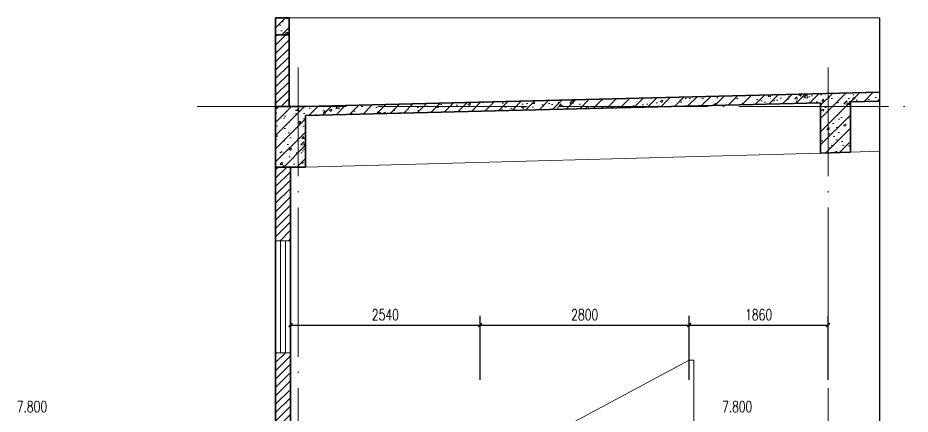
# Model space of a CAD drawing. Extents: x 238398 to 585159, y -66832 to 191741.
# Drawn here: x 424907 to 436860, y -48380 to -43066 of the extents above; entities that cross this region are included whole.
import ezdxf

# ---------------------------------------------------------------- set-up
doc = ezdxf.new("R2010")
doc.units = 0
doc.header["$LTSCALE"] = 1000
doc.header["$MEASUREMENT"] = 0
doc.linetypes.add('DOTE', pattern=[2.42, 2, -0.2, 0.02, -0.2])
doc.layers.add('DIM_SYMB', color=3, linetype='Continuous')
doc.layers.add('PUB_DIM', color=76, linetype='Continuous')
for name, color, linetype, lineweight in [('DOTE', 18, 'DOTE', 13), ('PUB_HATCH', 252, 'Continuous', 5), ('PUB_TEXT', 7, 'Continuous', 20), ('S_SURFACE', 42, 'Continuous', 15), ('WINDOW', 2, 'Continuous', 18), ('剖面粗线', 4, 'Continuous', 35)]:
    doc.layers.add(name, color=color, linetype=linetype, lineweight=lineweight)
doc.styles.add('_TCH_DIM', font='SIMPLEX', dxfattribs={"bigfont": 'GBCBIG'})
doc.styles.add('_TCH_DIM_T3', font='SIMPLEX', dxfattribs={"width": 0.705882, "bigfont": 'GBCBIG'})
doc.dimstyles.new('_TCH_ARCH&&50', dxfattribs={"dimtxt": 148.75, "dimasz": 50, "dimexe": 125, "dimexo": 150, "dimgap": 63.125, "dimtad": 1, "dimdec": 0, "dimzin": 0, "dimdsep": 46, "dimtxsty": '_TCH_DIM_T3', "dimblk": 'ARCHTICK', "dimcen": 0.09, "dimazin": 2, "dimtfac": 1, "dimtdec": 0, "dimtix": 1, "dimtmove": 2, "dimatfit": 3, "dimfxl": 1, "dimtolj": 1, "dimtzin": 0, "dimarcsym": 0})

# ---------------------------------------------------------------- blocks, each defined once
blk = doc.blocks.new('_ArchTick')
at = {"color": 0, "linetype": 'ByBlock', "const_width": 0.4}
blk.add_lwpolyline([(-0.5, -0.5), (0.5, 0.5)], dxfattribs=at)
blk = doc.blocks.new('*D249')
at = {"layer": 'Defpoints', "color": 0, "transparency": 16777216}
for p in [(435760, -47185), (433900, -48071), (435760, -48071)]:
    blk.add_point(p, dxfattribs=at)
at = {"layer": 'PUB_DIM', "color": 0, "lineweight": -2, "transparency": 16777216}
for p, q in [((433900, -47921), (433900, -47060)), ((435760, -47921), (435760, -47060)), ((433900, -47185), (435760, -47185))]:
    blk.add_line(p, q, dxfattribs=at)
at = {"layer": 'PUB_DIM', "color": 0, "lineweight": -2, "transparency": 16777216, "xscale": 50, "yscale": 50, "zscale": 50, "rotation": 180}
blk.add_blockref('_ArchTick', (433900, -47185), dxfattribs=at)
at = {"layer": 'PUB_DIM', "color": 0, "lineweight": -2, "transparency": 16777216, "xscale": 50, "yscale": 50, "zscale": 50}
blk.add_blockref('_ArchTick', (435760, -47185), dxfattribs=at)
at = {"layer": 'PUB_DIM', "color": 0, "transparency": 16777216, "insert": (434830, -47047), "char_height": 148.8, "attachment_point": 5, "style": '_TCH_DIM_T3'}
blk.add_mtext('\\A1;1860', dxfattribs=at)
blk = doc.blocks.new('*D250')
at = {"layer": 'Defpoints', "color": 0, "transparency": 16777216}
for p in [(433900, -47185), (431100, -48071), (433900, -48071)]:
    blk.add_point(p, dxfattribs=at)
at = {"layer": 'PUB_DIM', "color": 0, "lineweight": -2, "transparency": 16777216}
for p, q in [((431100, -47921), (431100, -47060)), ((433900, -47921), (433900, -47060)), ((431100, -47185), (433900, -47185))]:
    blk.add_line(p, q, dxfattribs=at)
at = {"layer": 'PUB_DIM', "color": 0, "lineweight": -2, "transparency": 16777216, "xscale": 50, "yscale": 50, "zscale": 50, "rotation": 180}
blk.add_blockref('_ArchTick', (431100, -47185), dxfattribs=at)
at = {"layer": 'PUB_DIM', "color": 0, "lineweight": -2, "transparency": 16777216, "xscale": 50, "yscale": 50, "zscale": 50}
blk.add_blockref('_ArchTick', (433900, -47185), dxfattribs=at)
at = {"layer": 'PUB_DIM', "color": 0, "transparency": 16777216, "insert": (432500, -47047), "char_height": 148.8, "attachment_point": 5, "style": '_TCH_DIM_T3'}
blk.add_mtext('\\A1;2800', dxfattribs=at)
blk = doc.blocks.new('*D251')
at = {"layer": 'Defpoints', "color": 0, "transparency": 16777216}
for p in [(431100, -47185), (428560, -48071), (431100, -48071)]:
    blk.add_point(p, dxfattribs=at)
at = {"layer": 'PUB_DIM', "color": 0, "lineweight": -2, "transparency": 16777216}
for p, q in [((428560, -47921), (428560, -47060)), ((431100, -47921), (431100, -47060)), ((428560, -47185), (431100, -47185))]:
    blk.add_line(p, q, dxfattribs=at)
at = {"layer": 'PUB_DIM', "color": 0, "lineweight": -2, "transparency": 16777216, "xscale": 50, "yscale": 50, "zscale": 50, "rotation": 180}
blk.add_blockref('_ArchTick', (428560, -47185), dxfattribs=at)
at = {"layer": 'PUB_DIM', "color": 0, "lineweight": -2, "transparency": 16777216, "xscale": 50, "yscale": 50, "zscale": 50}
blk.add_blockref('_ArchTick', (431100, -47185), dxfattribs=at)
at = {"layer": 'PUB_DIM', "color": 0, "transparency": 16777216, "insert": (429830, -47047), "char_height": 148.8, "attachment_point": 5, "style": '_TCH_DIM_T3'}
blk.add_mtext('\\A1;2540', dxfattribs=at)

msp = doc.modelspace()

# ---------------------------------------------------------------- hatches: boundary and pattern name
at = {"layer": 'PUB_HATCH'}
h = msp.add_hatch(dxfattribs=at)
h.set_pattern_fill('钢筋混凝土', color=256, scale=50, style=0)
h.set_pattern_definition([(45, (-244964.8, -143590.59), (-88.388348, 88.388348), []), (50, (-244964.8, -143590.6), (358.63009, -31.37607), [37.5, -412.5]), (355, (-244964.8, -143590.6), (-69.37567, 376.09607), [30, -330]), (100.4514, (-244934.9, -143593.2), (289.25469, 344.71977), [31.8701, -350.57106]), (46.1842, (-244964.8, -143490.6), (533.62052, -82.7595), [56.25, -618.75]), (96.6356, (-244920.33, -143497.5), (467.33135, 487.05894), [47.80514, -525.8565]), (351.1842, (-244964.8, -143490.6), (467.33097, 487.0593), [45, -495]), (21, (-244914.8, -143515.6), (298.45353, -201.30945), [37.5, -412.5]), (326, (-244914.8, -143515.6), (121.65767, 362.57502), [30, -330]), (71.4514, (-244889.93, -143532.37), (420.11131, 161.26525), [31.8701, -350.57106]), (37.5, (-244964.8, -143590.59), (6.079928, 166.446927), [0, -326, 0, -335, 0, -331.25]), (7.5, (-244964.8, -143590.6), (131.53477, 197.205856), [0, -191, 0, -318.5, 0, -126.25]), (327.5, (-245076.3, -143590.6), (266.911218, -11.277436), [0, -125, 0, -390, 0, -517.5]), (317.5, (-245126.3, -143590.6), (291.593085, 50.05249), [0, -162.5, 0, -259, 0, -367.5])])
h.paths.add_polyline_path([(428540.3, -43065.9), (428360.3, -43065.9), (428360.3, -43293.6), (428540.3, -43293.6)])
h = msp.add_hatch(dxfattribs=at)
h.set_pattern_fill('ANSI31', color=256, scale=50)
h.set_pattern_definition([(45, (-244964.8, -142580.45), (-56.126601, 56.126601), [])])
h.paths.add_polyline_path([(428540.3, -43293.6), (428360.3, -43293.6), (428360.3, -44256), (428540.3, -44256)])
h = msp.add_hatch(dxfattribs=at)
h.set_pattern_fill('钢筋混凝土', color=256, scale=50, style=0)
h.set_pattern_definition([(45, (957326.36, -836907.35), (-88.388348, 88.388348), []), (50, (957326.36, -836907.35), (358.63009, -31.37607), [37.5, -412.5]), (355, (957326.36, -836907.35), (-69.37567, 376.09607), [30, -330]), (100.4514, (957356.24, -836909.97), (289.25469, 344.71977), [31.8701, -350.57106]), (46.1842, (957326.36, -836807.35), (533.62052, -82.7595), [56.25, -618.75]), (96.6356, (957370.8, -836814.25), (467.33135, 487.05894), [47.80514, -525.8565]), (351.1842, (957326.36, -836807.35), (467.33097, 487.0593), [45, -495]), (21, (957376.36, -836832.35), (298.45353, -201.309445), [37.5, -412.5]), (326, (957376.36, -836832.35), (121.65767, 362.57502), [30, -330]), (71.4514, (957401.23, -836849.13), (420.11131, 161.26525), [31.8701, -350.57106]), (37.5, (957326.36, -836907.35), (6.079928, 166.446927), [0, -326, 0, -335, 0, -331.25]), (7.5, (957326.36, -836907.35), (131.53477, 197.205856), [0, -191, 0, -318.5, 0, -126.25]), (327.5, (957214.86, -836907.35), (266.911218, -11.277436), [0, -125, 0, -390, 0, -517.5]), (317.5, (957164.86, -836907.35), (291.593085, 50.05249), [0, -162.5, 0, -259, 0, -367.5])])
h.paths.add_polyline_path([(435760.3, -44078.6), (436448.5, -44061.1), (436448.5, -44181.1), (436060.5, -44193.5), (436060.1, -44867.5), (435760.2, -44875.8)])
h.paths.add_polyline_path([(435660.3, -44203.6), (428760.3, -44376), (428760.3, -45066.2), (428660.3, -45066.2), (428660.3, -44256), (428760.3, -44256), (429371.6, -44240.5), (429397.2, -44266.2), (429424.2, -44239.2), (435760.3, -44078.6), (435760.2, -44875.8), (435660.3, -44878.6)])
h.paths.add_polyline_path([(428360.3, -44266.2), (428360.3, -44256), (428660.3, -44256), (428660.3, -45066.2), (428360.3, -45066.2)])
h.paths.add_polyline_path([(428760.3, -44101.1), (428611.7, -44101.1)])
h = msp.add_hatch(dxfattribs=at)
h.set_pattern_fill('ANSI31', color=256, scale=50)
h.set_pattern_definition([(45, (-244964.8, -143580.45), (-56.126601, 56.126601), [])])
h.paths.add_polyline_path([(428360.3, -46056), (428560.3, -46056), (428560.3, -45066.2), (428360.3, -45066.2)])
h.paths.add_polyline_path([(428560.3, -47556), (428360.3, -47556), (428360.3, -48556), (428560.3, -48556)])

# ---------------------------------------------------------------- linework, layer by layer
at = {"layer": 'DIM_SYMB'}
msp.add_lwpolyline([(436448.5, -43065.9), (436448.5, -49974.9), (436553.5, -50013.1), (436343.5, -50050.1), (436448.5, -50087.4), (436448.5, -56996.4)], dxfattribs=at)
at = {"layer": 'DOTE'}
for p, q in [((428660.3, -57289.3), (428660.3, -43731.7)), ((435760.3, -57289.3), (435760.3, -43731.7)), ((427309.1, -44256), (436859.6, -44256))]:
    msp.add_line(p, q, dxfattribs=at)
at = {"layer": 'PUB_HATCH'}
for p, q in [((428540.3, -43065.9), (436448.5, -43065.9)), ((428760.3, -45066.2), (435660.3, -44878.6)), ((436060.3, -44867.5), (436448.5, -44854.1))]:
    msp.add_line(p, q, dxfattribs=at)
at = {"layer": 'S_SURFACE'}
msp.add_line((431100.3, -49156), (433900.3, -47656), dxfattribs=at)
msp.add_lwpolyline([(433900.3, -47656), (433960.3, -47656), (433960.3, -48556), (433960.3, -48556)], dxfattribs=at)
at = {"layer": 'WINDOW'}
msp.add_lwpolyline([(428360.3, -46056), (428560.3, -46056), (428560.3, -47556), (428360.3, -47556)], close=True, dxfattribs=at)
for points in [[(428426.9, -46056), (428426.9, -47556)], [(428493.6, -46056), (428493.6, -47556)]]:
    msp.add_lwpolyline(points, dxfattribs=at)
at = {"layer": '剖面粗线'}
for p, q in [((428540.3, -43065.9), (428360.3, -43065.9)), ((428360.3, -43065.9), (428360.3, -44256)), ((428540.3, -44256), (428540.3, -43065.9)), ((428540.3, -43293.6), (428360.3, -43293.6)), ((436448.5, -44061.1), (428760.3, -44256)), ((435660.3, -44203.6), (428760.3, -44376)), ((435660.3, -44203.6), (435660.3, -44878.6)), ((436448.5, -44181.1), (436060.3, -44193.5)), ((436060.3, -44867.5), (436060.3, -44193.5)), ((428760.3, -44256), (428360.3, -44256)), ((428360.3, -44256), (428360.3, -44266.2)), ((428360.3, -44266.2), (428360.3, -53536)), ((428360.3, -44266.2), (428360.3, -45066.2)), ((428760.3, -45066.2), (428760.3, -44376)), ((435660.3, -44878.6), (436060.3, -44867.5)), ((428360.3, -45066.2), (428760.3, -45066.2)), ((428560.3, -45066.2), (428560.3, -48556.2))]:
    msp.add_line(p, q, dxfattribs=at)

# ---------------------------------------------------------------- texts
at = {"layer": 'PUB_TEXT', "style": '_TCH_DIM', "width": 0.705882}
for p in [(424893.3, -48353.5), (434340.6, -48353.7)]:
    msp.add_text('7.800', height=148.75, dxfattribs=at).set_placement(p)

# ---------------------------------------------------------------- dimensions: what is measured, and where the dimension line sits
at = {"layer": 'PUB_DIM'}
for p1, p2, picture, middle in [((428560.3, -48070.7), (431100.3, -48070.7), '*D251', (429830.3, -47047.3)), ((431100.3, -48070.7), (433900.3, -48070.7), '*D250', (432500.3, -47047.3)), ((433900.3, -48070.7), (435760.3, -48070.7), '*D249', (434830.3, -47047.3))]:
    dim = msp.add_aligned_dim(p1=p1, p2=p2, distance=886, dimstyle='_TCH_ARCH&&50', dxfattribs=at)
    dim.commit()
    dim.dimension.update_dxf_attribs({"geometry": picture, "text_midpoint": middle})

doc.saveas('drawing.dxf')
